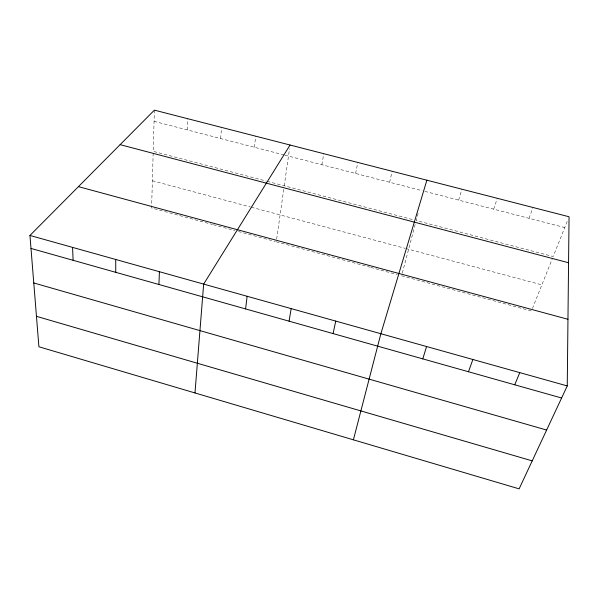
<?xml version="1.0" encoding="UTF-8"?>
<svg xmlns="http://www.w3.org/2000/svg" width="599" height="599" viewBox="0 0 599 599"><rect width="100%" height="100%" fill="white"/><g stroke="black" fill="none" stroke-linecap="round" stroke-linejoin="round"><path stroke-width="0.45" stroke-dasharray="3 2.25" d="M153.164 153.179L151.599 207.98L212.495 224.498M154.392 110.141L153.217 151.345L266.293 181.085M187.195 129.886L187.824 118.737M220.634 138.541L221.57 127.415M254.395 147.272L255.653 136.175M276.656 239.106L283.986 187.629M284.248 185.81L289.534 148.717M321.88 164.732L323.774 153.696M355.589 173.455L357.813 162.441M389.627 182.261L392.18 171.277M402.311 273.137L415.743 222.319M418.095 213.401L416.215 220.522L553.169 256.544L567.388 220.911M458.662 200.118L461.904 189.209M493.681 209.178L497.275 198.299M529.037 218.328L532.983 207.479M532.451 308.47L552.488 258.266M154.07 121.32L284.001 154.931M284.892 155.163L422.175 190.677M424.871 191.373L564.737 227.56M267.191 181.325L413.505 219.811M152.378 180.771L250.434 206.977M251.333 207.224L405.096 248.323M405.98 248.555L541.863 284.877M213.386 224.737L234.853 230.555M238.424 231.528L275.368 241.547M276.274 241.794L369.86 267.176M370.744 267.416L397.197 274.589M401.607 275.787L531.44 311.001"/><path stroke-width="0.9" d="M567.253 385.921L569.05 216.756L154.392 110.141L29.95 235.459L38.913 346.769L519.123 488.859L567.253 385.921L29.95 235.459M158.93 284.495L159.409 271.714M194.982 392.951L203.653 284.098L290.058 145.025M245.59 308.927L247.132 296.28M289.07 321.184L291.159 308.605M333.089 333.591L335.74 321.086M353.395 439.823L380.874 333.733L426.87 180.202M422.782 358.876L426.585 346.529M468.47 371.754L472.873 359.49M514.743 384.798L519.76 372.623M120.122 144.651L568.563 262.744M78.439 186.633L567.964 319.289M30.998 248.435L561.607 398.006M33.776 282.96L546.625 430.045M36.464 316.332L532.212 460.871M72.569 247.394L73.115 260.31M115.712 259.479L115.757 272.328"/></g></svg>
